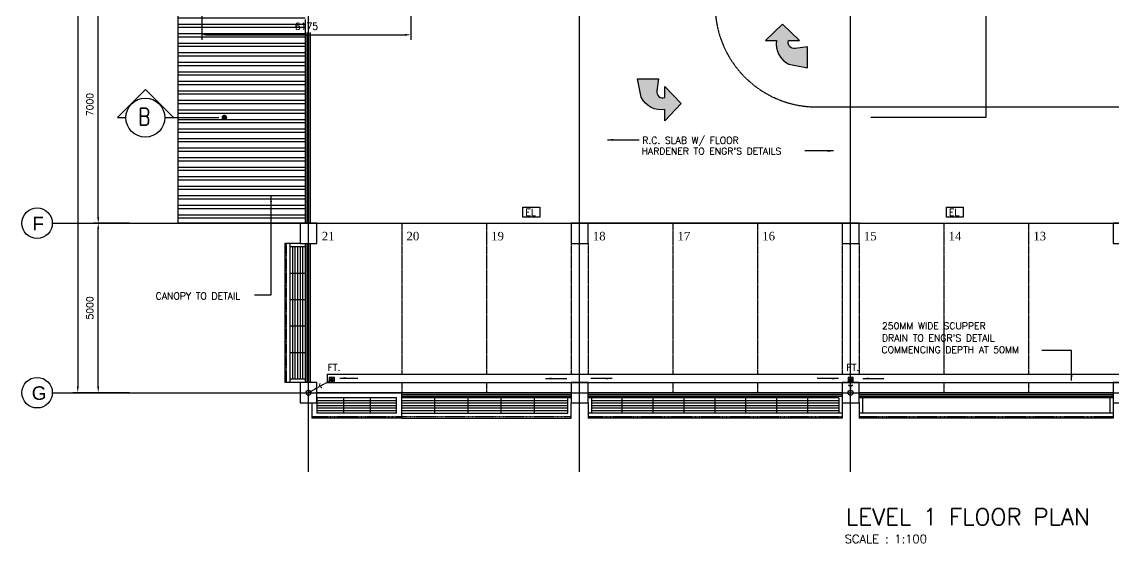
# Model space of a CAD drawing. Header units: millimetres. Extents: x -312260 to 194620, y -310600 to 21683.
# Drawn here: x -138419 to -106208, y -93424 to -78047 of the extents above; entities that cross this region are included whole.
import ezdxf

# ---------------------------------------------------------------- set-up
doc = ezdxf.new("R2010")
doc.units = ezdxf.units.MM
doc.header["$LTSCALE"] = 5
doc.header["$MEASUREMENT"] = 0
doc.header["$PDMODE"] = 3
for name, pattern in [('CENTER', [2, 1.25, -0.25, 0.25, -0.25]), ('DASHDOT2', [0.5, 0.25, -0.125, 0, -0.125]), ('DASHEDX2', [1.5, 1, -0.5]), ('HIDDEN2', [0.1875, 0.125, -0.0625])]:
    doc.linetypes.add(name, pattern=pattern)
for name, color, linetype in [('ARROW', 254, 'Continuous'), ('beam_p', 1, 'Continuous'), ('col', 7, 'Continuous'), ('CP NUMBERING', 1, 'Continuous'), ('DIM', 7, 'Continuous'), ('DRAIN', 5, 'Continuous'), ('EL & K', 10, 'Continuous'), ('FIX', 5, 'Continuous'), ('GRID', 9, 'CENTER'), ('L', 1, 'Continuous'), ('LINE', 7, 'Continuous'), ('parap', 7, 'Continuous'), ('park L', 9, 'DASHEDX2'), ('RAIL', 1, 'Continuous'), ('RWDP', 1, 'Continuous'), ('SPEC', 7, 'Continuous'), ('TEXT', 7, 'Continuous'), ('wall', 2, 'Continuous')]:
    doc.layers.add(name, color=color, linetype=linetype)
doc.styles.add('CARPARK NO', font='TIMES.TTF', dxfattribs={"height": 200})
doc.styles.add('E', font='ROMANS.SHX', dxfattribs={"width": 0.9})
doc.styles.add('HELV', font='HELV.shx')
doc.styles.add('ROMS', font='romans.shx', dxfattribs={"width": 0.8, "height": 230})
doc.styles.add('S100', font='ROMANS.shx', dxfattribs={"height": 200})
doc.dimstyles.new('S100', dxfattribs={"dimscale": 0, "dimtxt": 150, "dimasz": 175, "dimexe": 150, "dimexo": 150, "dimgap": 150, "dimtad": 1, "dimdec": 0, "dimzin": 0, "dimdsep": 46, "dimtxsty": 'S100', "dimcen": 0, "dimdle": 100, "dimclrd": 5, "dimclre": 5, "dimclrt": 1, "dimaunit": 1, "dimadec": 0, "dimazin": 0, "dimtfac": 1, "dimtdec": 0, "dimtofl": 0, "dimtmove": 1, "dimatfit": 3, "dimfxl": 1, "dimtolj": 1, "dimtzin": 0, "dimarcsym": 0})

# ---------------------------------------------------------------- blocks, each defined once
blk = doc.blocks.new('*D228')
at = {"layer": 'DEFPOINTS', "color": 0}
for p in [(-136164, -83987), (-135090, -83987), (-135090, -88987)]:
    blk.add_point(p, dxfattribs=at)
at = {"layer": 'DIM', "color": 5, "lineweight": -2}
for p, q in [((-135240, -83987), (-136314, -83987)), ((-136164, -88812), (-136164, -84162)), ((-135240, -88987), (-136314, -88987))]:
    blk.add_line(p, q, dxfattribs=at)
at = {"layer": 'DIM', "color": 5}
for points in [[(-136194, -84162), (-136135, -84162), (-136164, -83987)], [(-136194, -88812), (-136135, -88812), (-136164, -88987)]]:
    blk.add_solid(points, dxfattribs=at)
at = {"layer": 'DIM', "color": 1, "insert": (-136414, -86487), "char_height": 200, "attachment_point": 5, "rotation": 90, "style": 'S100'}
blk.add_mtext('\\A1;5000', dxfattribs=at)
blk = doc.blocks.new('*D229')
at = {"layer": 'DEFPOINTS', "color": 0}
for p in [(-136164, -76987), (-135090, -76987), (-135090, -83987)]:
    blk.add_point(p, dxfattribs=at)
at = {"layer": 'DIM', "color": 5, "lineweight": -2}
for p, q in [((-135240, -76987), (-136314, -76987)), ((-136164, -83812), (-136164, -77162)), ((-135240, -83987), (-136314, -83987))]:
    blk.add_line(p, q, dxfattribs=at)
at = {"layer": 'DIM', "color": 5}
for points in [[(-136194, -77162), (-136135, -77162), (-136164, -76987)], [(-136194, -83812), (-136135, -83812), (-136164, -83987)]]:
    blk.add_solid(points, dxfattribs=at)
at = {"layer": 'DIM', "color": 1, "insert": (-136414, -80487), "char_height": 200, "attachment_point": 5, "rotation": 90, "style": 'S100'}
blk.add_mtext('\\A1;7000', dxfattribs=at)
blk = doc.blocks.new('*D233')
at = {"layer": 'DEFPOINTS', "color": 0}
for p in [(-135090, -54387), (-136768, -88987), (-135090, -88987)]:
    blk.add_point(p, dxfattribs=at)
at = {"layer": 'DIM', "color": 5, "lineweight": -2}
for p, q in [((-135240, -54387), (-136918, -54387)), ((-136768, -54562), (-136768, -88812)), ((-135240, -88987), (-136918, -88987))]:
    blk.add_line(p, q, dxfattribs=at)
at = {"layer": 'DIM', "color": 5}
for points in [[(-136797, -54562), (-136738, -54562), (-136768, -54387)], [(-136797, -88812), (-136738, -88812), (-136768, -88987)]]:
    blk.add_solid(points, dxfattribs=at)
at = {"layer": 'DIM', "color": 1, "insert": (-137018, -71687), "char_height": 200, "attachment_point": 5, "rotation": 90, "style": 'S100'}
blk.add_mtext('\\A1;34600', dxfattribs=at)
blk = doc.blocks.new('FT')
at = {"layer": 'FIX', "color": 6, "linetype": 'Continuous'}
for p, q in [((-102897, 3492), (-102966, 3561)), ((-102883, 3505), (-102953, 3575)), ((-102875, 3524), (-102934, 3583)), ((-102878, 3553), (-102905, 3580)), ((-102916, 3485), (-102974, 3542)), ((-102947, 3489), (-102969, 3511))]:
    blk.add_line(p, q, dxfattribs=at)
blk.add_lwpolyline([(-102849, 3609), (-102999, 3609), (-102999, 3459), (-102849, 3459)], close=True, dxfattribs=at)
blk.add_circle((-102924, 3534), 50, dxfattribs=at)
blk = doc.blocks.new('*D234')
at = {"layer": 'DEFPOINTS', "color": 0}
for p in [(-133108, -76537), (-126933, -76537), (-126933, -78430)]:
    blk.add_point(p, dxfattribs=at)
at = {"layer": 'DIM', "color": 5, "lineweight": -2}
for p, q in [((-133108, -76687), (-133108, -78580)), ((-126933, -76687), (-126933, -78580)), ((-132933, -78430), (-127108, -78430))]:
    blk.add_line(p, q, dxfattribs=at)
at = {"layer": 'DIM', "color": 5}
for points in [[(-132933, -78401), (-132933, -78459), (-133108, -78430)], [(-127108, -78401), (-127108, -78459), (-126933, -78430)]]:
    blk.add_solid(points, dxfattribs=at)
at = {"layer": 'DIM', "color": 1, "insert": (-130020, -78180), "char_height": 200, "attachment_point": 5, "style": 'S100'}
blk.add_mtext('\\A1;6175', dxfattribs=at)

msp = doc.modelspace()

# ---------------------------------------------------------------- hatches: boundary and pattern name
at = {"layer": 'ARROW', "linetype": 'Continuous'}
for points in [[(-115789.9, -78596.7), (-115462.9, -78596.7), (-115967.3, -78111.9), (-116471.7, -78596.7), (-116140.1, -78596.7, 0.3415961), (-115781, -79291.8), (-115234.7, -79402.8), (-115234.7, -78780.2), (-115589.6, -78834.4, -0.5725495)], [(-119677.2, -80081.1), (-119623, -79726.2), (-120245.6, -79726.2), (-120134.6, -80272.5, 0.3415961), (-119439.4, -80631.6), (-119439.4, -80963.2), (-118954.7, -80458.8), (-119439.4, -79954.4), (-119439.4, -80281.4, -0.5725495)]]:
    msp.add_hatch(color=256, dxfattribs=at).paths.add_polyline_path(points)
at = {"layer": 'LINE'}
h = msp.add_hatch(dxfattribs=at)
h.set_pattern_fill('ANSI32', color=9, scale=750, angle=135, style=0)
h.set_pattern_definition([(180, (0, -69767.64), (-6e-14, -281.25), []), (180, (-93.75, -69673.9), (-6e-14, -281.25), [])])
h.paths.add_polyline_path([(-130057.7, -76986.9), (-133807.7, -76986.9), (-133807.7, -83986.9), (-130207.7, -83986.9), (-130057.7, -83986.9), (-130057.7, -78365.8), (-130057.7, -77981.5)])
h.paths.add_polyline_path([(-132441.6, -80913.1, -1), (-132441.6, -80829.5, -1)], flags=16)
h.paths.add_polyline_path([(-130417.9, -78030.2), (-129622.6, -78030.2), (-129622.6, -78330.2), (-130417.9, -78330.2)], flags=9)
h.paths.add_polyline_path([(-131935.1, -77210.9), (-131130.4, -77210.9), (-131130.4, -77510.9), (-131935.1, -77510.9)], flags=24)

# ---------------------------------------------------------------- linework, layer by layer
at = {"color": 3}
for p, q in [((-135594.9, -80871.3), (-134770.4, -80046.7)), ((-133945.8, -80871.3), (-134770.4, -80046.7)), ((-135594.9, -80871.3), (-135348, -80871.3)), ((-134198, -80871.3), (-133945.8, -80871.3)), ((-133945.8, -80871.3), (-132599.6, -80871.3))]:
    msp.add_line(p, q, dxfattribs=at)
msp.add_lwpolyline([(-106744, -72701), (-109963.1, -72701), (-109963.1, -80871.3), (-113359.2, -80871.3)], dxfattribs=at)
at = {"color": 3, "const_width": 83.6}
msp.add_lwpolyline([(-132441.6, -80829.5, -1), (-132441.6, -80913.1, -1)], format="xyb", close=True, dxfattribs=at)
at = {"color": 3}
msp.add_circle((-134773, -80871.3), 575, dxfattribs=at)
at = {"layer": 'ARROW', "linetype": 'Continuous', "flags": 128}
for points in [[(-116140.1, -78596.7, 0.3415961), (-115781, -79291.8), (-115234.7, -79402.8), (-115234.7, -78780.2), (-115589.6, -78834.4, -0.5725495), (-115789.9, -78596.7), (-115462.9, -78596.7), (-115967.3, -78111.9), (-116471.7, -78596.7), (-116140.1, -78596.7)], [(-119439.4, -80631.6, -0.3415961), (-120134.6, -80272.5), (-120245.6, -79726.2), (-119623, -79726.2), (-119677.2, -80081.1, 0.5725495), (-119439.4, -80281.4), (-119439.4, -79954.4), (-118954.7, -80458.8), (-119439.4, -80963.2), (-119439.4, -80631.6)]]:
    msp.add_lwpolyline(points, format="xyb", dxfattribs=at)
at = {"layer": 'beam_p', "ltscale": 2}
for p, q in [((-130657.7, -84586.9), (-130657.7, -88686.9)), ((-130207.7, -84586.9), (-130657.7, -84586.9)), ((-130507.7, -84586.9), (-130507.7, -88686.9)), ((-130057.7, -84686.9), (-130507.7, -84686.9)), ((-130207.7, -88686.9), (-130657.7, -88686.9)), ((-130057.7, -88586.9), (-130507.7, -88586.9)), ((-129707.7, -89136.9), (-129707.7, -89586.9)), ((-127357.7, -89136.9), (-129707.7, -89136.9)), ((-127357.7, -89586.9), (-127357.7, -89136.9)), ((-121607.7, -89136.9), (-121607.7, -89586.9)), ((-114307.7, -89136.9), (-114307.7, -89586.9)), ((-113607.7, -89136.9), (-113607.7, -89586.9)), ((-106307.7, -89136.9), (-106307.7, -89586.9)), ((-121707.7, -89286.9), (-121707.7, -89736.9)), ((-114207.7, -89286.9), (-114207.7, -89736.9)), ((-113707.7, -89286.9), (-113707.7, -89736.9)), ((-106207.7, -89286.9), (-106207.7, -89736.9)), ((-127357.7, -89586.9), (-129707.7, -89586.9)), ((-114207.7, -89586.9), (-121707.7, -89586.9)), ((-114207.7, -89736.9), (-121707.7, -89736.9)), ((-106207.7, -89586.9), (-113707.7, -89586.9)), ((-106207.7, -89736.9), (-113707.7, -89736.9))]:
    msp.add_line(p, q, dxfattribs=at)
at = {"layer": 'beam_p', "color": 5, "linetype": 'HIDDEN2', "ltscale": 2}
for p, q in [((-130607.7, -88686.9), (-130607.7, -84586.9)), ((-129857.7, -89686.9), (-127207.7, -89686.9)), ((-121707.7, -89686.9), (-114207.7, -89686.9)), ((-113707.7, -89686.9), (-106207.7, -89686.9))]:
    msp.add_line(p, q, dxfattribs=at)
at = {"layer": 'beam_p', "color": 7, "ltscale": 2}
for p, q in [((-127207.7, -89736.9), (-127207.7, -88986.9)), ((-129857.7, -89286.9), (-129857.7, -89736.9)), ((-127207.7, -89736.9), (-129857.7, -89736.9))]:
    msp.add_line(p, q, dxfattribs=at)
at = {"layer": 'beam_p', "ltscale": 2}
for points in [[(-127207.7, -89586.9), (-122307.7, -89586.9), (-122307.7, -89136.9)], [(-127207.7, -89736.9), (-122207.7, -89736.9), (-122207.7, -89286.9)]]:
    msp.add_lwpolyline(points, dxfattribs=at)
at = {"layer": 'beam_p', "color": 5, "linetype": 'HIDDEN2', "ltscale": 2}
msp.add_lwpolyline([(-127207.7, -89686.9), (-122207.7, -89686.9), (-122207.7, -89286.9)], dxfattribs=at)
at = {"layer": 'col', "color": 3}
for points in [[(-129707.7, -83986.9), (-130207.7, -83986.9), (-130207.7, -84586.9), (-129707.7, -84586.9)], [(-121707.7, -83986.9), (-122207.7, -83986.9), (-122207.7, -84586.9), (-121707.7, -84586.9)], [(-113707.7, -83986.9), (-114207.7, -83986.9), (-114207.7, -84586.9), (-113707.7, -84586.9)], [(-105707.7, -83986.9), (-106207.7, -83986.9), (-106207.7, -84586.9), (-105707.7, -84586.9)], [(-129707.7, -88686.9), (-130207.7, -88686.9), (-130207.7, -89286.9), (-129707.7, -89286.9)], [(-121707.7, -88686.9), (-122207.7, -88686.9), (-122207.7, -89286.9), (-121707.7, -89286.9)], [(-113707.7, -88686.9), (-114207.7, -88686.9), (-114207.7, -89286.9), (-113707.7, -89286.9)], [(-105707.7, -88686.9), (-106207.7, -88686.9), (-106207.7, -89286.9), (-105707.7, -89286.9)]]:
    msp.add_lwpolyline(points, close=True, dxfattribs=at)
at = {"layer": 'DIM', "color": 5}
msp.add_line((-130057.7, -77981.5), (-130057.7, -78365.8), dxfattribs=at)
at = {"layer": 'DRAIN'}
for p, q in [((-129407.7, -88436.9), (-74507.7, -88436.9)), ((-129407.7, -88436.9), (-129407.7, -88686.9)), ((-129407.7, -88686.9), (-74507.7, -88686.9))]:
    msp.add_line(p, q, dxfattribs=at)
at = {"layer": 'EL & K', "color": 10}
for points in [[(-123631.5, -83509.6), (-123131.5, -83509.6), (-123131.5, -83809.6), (-123631.5, -83809.6)], [(-111131.5, -83509.6), (-110631.5, -83509.6), (-110631.5, -83809.6), (-111131.5, -83809.6)]]:
    msp.add_lwpolyline(points, close=True, dxfattribs=at)
at = {"layer": 'GRID', "linetype": 'CENTER', "ltscale": 2}
for p, q in [((-121957.7, -91320.8), (-121957.7, -49459.6)), ((-113957.7, -91320.8), (-113957.7, -49459.6)), ((-129957.7, -91320.8), (-129957.7, -70892.3)), ((-129957.7, -91320.8), (-129957.7, -78365.8)), ((-137519.2, -83986.9), (-68329.3, -83986.9)), ((-137519.2, -88986.9), (-68329.3, -88986.9))]:
    msp.add_line(p, q, dxfattribs=at)
at = {"layer": 'GRID', "color": 7, "linetype": 'ByBlock', "ltscale": 2}
for centre in [(-137969.2, -83986.9), (-137969.2, -88986.9)]:
    msp.add_circle(centre, 450, dxfattribs=at)
at = {"layer": 'LINE', "color": 1, "ltscale": 2}
for p, q in [((-133807.7, -83986.9), (-133807.7, -76986.9)), ((-130207.7, -83986.9), (-133807.7, -83986.9))]:
    msp.add_line(p, q, dxfattribs=at)
at = {"layer": 'LINE', "color": 9}
for p, q in [((-130432.7, -84686.9), (-130432.7, -88586.9)), ((-130357.7, -84686.9), (-130357.7, -88586.9)), ((-130282.7, -84686.9), (-130282.7, -88586.9)), ((-130207.7, -84686.9), (-130207.7, -88586.9)), ((-130132.7, -84686.9), (-130132.7, -88586.9)), ((-129707.7, -89211.9), (-127357.7, -89211.9)), ((-127207.7, -89211.9), (-122307.7, -89211.9)), ((-121607.7, -89211.9), (-114307.7, -89211.9)), ((-129707.7, -89286.9), (-127357.7, -89286.9)), ((-129707.7, -89361.9), (-127357.7, -89361.9)), ((-129707.7, -89436.9), (-127357.7, -89436.9)), ((-129707.7, -89511.9), (-127357.7, -89511.9)), ((-127207.7, -89286.9), (-122307.7, -89286.9)), ((-127207.7, -89361.9), (-122307.7, -89361.9)), ((-127207.7, -89436.9), (-122307.7, -89436.9)), ((-127207.7, -89511.9), (-122307.7, -89511.9)), ((-121607.7, -89286.9), (-114307.7, -89286.9)), ((-121607.7, -89361.9), (-114307.7, -89361.9)), ((-121607.7, -89436.9), (-114307.7, -89436.9)), ((-121607.7, -89511.9), (-114307.7, -89511.9))]:
    msp.add_line(p, q, dxfattribs=at)
for points in [[(-130057.7, -85466.9), (-130507.7, -85466.9)], [(-130057.7, -86246.9), (-130507.7, -86246.9)], [(-130057.7, -87026.9), (-130507.7, -87026.9)], [(-130057.7, -87806.9), (-130507.7, -87806.9)], [(-128924.4, -89136.9), (-128924.4, -89586.9)], [(-128141.1, -89136.9), (-128141.1, -89586.9)], [(-126227.7, -89586.9), (-126227.7, -89136.9)], [(-125247.7, -89586.9), (-125247.7, -89136.9)], [(-124267.7, -89586.9), (-124267.7, -89136.9)], [(-123287.7, -89586.9), (-123287.7, -89136.9)], [(-120695.2, -89586.9), (-120695.2, -89136.9)], [(-119782.7, -89586.9), (-119782.7, -89136.9)], [(-118870.2, -89586.9), (-118870.2, -89136.9)], [(-117957.7, -89586.9), (-117957.7, -89136.9)], [(-117045.2, -89586.9), (-117045.2, -89136.9)], [(-116132.7, -89586.9), (-116132.7, -89136.9)], [(-115220.2, -89586.9), (-115220.2, -89136.9)]]:
    msp.add_lwpolyline(points, dxfattribs=at)
at = {"layer": 'parap', "color": 0, "ltscale": 2}
for p, q in [((-130057.7, -78365.8), (-130057.7, -83986.9)), ((-129907.7, -78365.8), (-129907.7, -83986.9)), ((-130057.7, -84586.9), (-130057.7, -88686.9)), ((-129907.7, -84586.9), (-129907.7, -88686.9)), ((-122207.7, -88986.9), (-129707.7, -88986.9)), ((-122207.7, -89136.9), (-127207.7, -89136.9)), ((-114207.7, -88986.9), (-121707.7, -88986.9)), ((-114307.7, -89136.9), (-121707.7, -89136.9)), ((-106207.7, -88986.9), (-113707.7, -88986.9)), ((-106207.7, -88986.9), (-113707.7, -88986.9)), ((-106207.7, -89136.9), (-113707.7, -89136.9)), ((-106207.7, -89136.9), (-113707.7, -89136.9))]:
    msp.add_line(p, q, dxfattribs=at)
at = {"layer": 'park L', "color": 8, "ltscale": 2}
for p, q in [((-129707.7, -83986.9), (-122207.7, -83986.9)), ((-114207.7, -83986.9), (-121707.7, -83986.9)), ((-113707.7, -83986.9), (-106207.7, -83986.9))]:
    msp.add_line(p, q, dxfattribs=at)
at = {"layer": 'park L'}
for p, q in [((-127207.7, -83986.9), (-127207.7, -88436.9)), ((-124707.7, -83986.9), (-124707.7, -88436.9)), ((-119207.7, -83986.9), (-119207.7, -88436.9)), ((-116707.7, -83986.9), (-116707.7, -88436.9)), ((-111207.7, -83986.9), (-111207.7, -88436.9)), ((-108707.7, -83986.9), (-108707.7, -88436.9)), ((-122207.7, -84586.9), (-122207.7, -88436.9)), ((-121707.7, -84586.9), (-121707.7, -88436.9)), ((-114207.7, -84586.9), (-114207.7, -88436.9)), ((-113707.7, -84586.9), (-113707.7, -88436.9)), ((-127207.7, -88686.9), (-127207.7, -88986.9)), ((-124707.7, -88686.9), (-124707.7, -88986.9)), ((-119207.7, -88686.9), (-119207.7, -88986.9)), ((-116707.7, -88686.9), (-116707.7, -88986.9)), ((-111207.7, -88686.9), (-111207.7, -88986.9)), ((-108707.7, -88686.9), (-108707.7, -88986.9))]:
    msp.add_line(p, q, dxfattribs=at)
at = {"layer": 'RAIL', "color": 5, "ltscale": 1000}
for p, q in [((-130007.7, -78365.8), (-130007.7, -83986.9)), ((-129957.7, -78365.8), (-129957.7, -83986.9)), ((-130007.7, -84586.9), (-130007.7, -88686.9)), ((-129957.7, -84586.9), (-129957.7, -88686.9)), ((-127207.7, -89036.9), (-122207.7, -89036.9)), ((-127207.7, -89086.9), (-122207.7, -89086.9)), ((-121707.7, -89036.9), (-114207.7, -89036.9)), ((-121707.7, -89086.9), (-114207.7, -89086.9)), ((-113707.7, -89036.9), (-106207.7, -89036.9)), ((-113707.7, -89086.9), (-106207.7, -89086.9))]:
    msp.add_line(p, q, dxfattribs=at)
at = {"layer": 'RWDP', "color": 2, "linetype": 'DASHDOT2'}
msp.add_line((-113957.7, -88611.9), (-113957.7, -88986.9), dxfattribs=at)
for points in [[(-129263.9, -88605.7), (-129957.7, -88986.9)], [(-129624.5, -88716.6), (-129632.9, -88808.4), (-129559.5, -88835.7)]]:
    msp.add_lwpolyline(points, dxfattribs=at)
at = {"layer": 'RWDP', "color": 2}
msp.add_lwpolyline([(-114022.5, -88759.1), (-113957.7, -88799.4), (-113891.4, -88757.3)], dxfattribs=at)
at = {"layer": 'RWDP'}
for centre in [(-129957.7, -88986.9), (-113957.7, -88986.9)]:
    msp.add_circle(centre, 75, dxfattribs=at)
at = {"layer": 'wall', "linetype": 'DASHEDX2', "ltscale": 3}
msp.add_lwpolyline([(-117957.7, -76986.9), (-117957.7, -77557.5, 0.4142136), (-114957.7, -80557.5), (-104957.7, -80557.5, 0.4142136), (-101957.7, -77557.5), (-101957.7, -76388.8)], format="xyb", dxfattribs=at)

# ---------------------------------------------------------------- block references
at = {"layer": 'L'}
msp.add_blockref('FT', (-26345.8, -92145.8), dxfattribs=at)
at = {"layer": 'wall'}
msp.add_blockref('FT', (-11033.5, -92145.8), dxfattribs=at)

# ---------------------------------------------------------------- texts
at = {"color": 1, "style": 'S100'}
for p in [(-129392, -88340.4), (-114079.7, -88340.4)]:
    msp.add_text('FT.', height=200, rotation=0, dxfattribs=at).set_placement(p)
at = {"layer": 'CP NUMBERING', "style": 'CARPARK NO'}
for s, p in [('21', (-129566.1, -84491.5)), ('20', (-127066.1, -84491.5)), ('19', (-124566.1, -84491.5)), ('18', (-121566.1, -84491.5)), ('17', (-119066.1, -84491.5)), ('16', (-116566.1, -84491.5)), ('15', (-113566.1, -84491.5)), ('14', (-111066.1, -84491.5)), ('13', (-108566.1, -84491.5))]:
    msp.add_text(s, height=250, dxfattribs=at).set_placement(p)
at = {"layer": 'EL & K', "color": 10, "style": 'ROMS'}
for p in [(-123555.7, -83767), (-111055.7, -83767)]:
    msp.add_text('EL', height=200, dxfattribs=at).set_placement(p)
at = {"layer": 'GRID', "color": 3, "linetype": 'ByBlock', "ltscale": 2, "style": 'HELV'}
for s, p in [('F', (-138109.1, -84197.6)), ('G', (-138126.9, -89197.6))]:
    msp.add_text(s, height=400, dxfattribs=at).set_placement(p)
at = {"layer": 'SPEC', "style": 'S100'}
for s, p in [('R.C. SLAB W/ FLOOR', (-120107.5, -81641.1)), ("HARDENER TO ENGR'S DETAILS", (-120126.5, -81961.2)), ('CANOPY TO DETAIL', (-134468.2, -86233.6)), ('250MM WIDE SCUPPER', (-113031.6, -87114.7)), ("DRAIN TO ENGR'S DETAIL", (-113031.6, -87473)), ('COMMENCING DEPTH AT 50MM', (-113046.2, -87819.3))]:
    msp.add_text(s, height=200, dxfattribs=at).set_placement(p)
at = {"layer": 'TEXT', "color": 4, "style": 'E', "width": 0.8}
msp.add_text('B', height=500, dxfattribs=at).set_placement((-134984.8, -81094.3))
at = {"layer": 'TEXT', "color": 3, "style": 'S100'}
msp.add_text('LEVEL 1 FLOOR PLAN', height=500, dxfattribs=at).set_placement((-114093.4, -92897.6))
at = {"layer": 'TEXT', "color": 7, "style": 'S100'}
msp.add_text('SCALE : 1:100', height=250, dxfattribs=at).set_placement((-114134.6, -93424.5))

# ---------------------------------------------------------------- dimensions: what is measured, and where the dimension line sits
at = {"layer": 'DIM'}
for p1, p2, distance, picture, middle in [((-135089.6, -54386.9), (-135089.6, -88986.9), -1678, '*D233', (-137017.6, -71686.9)), ((-135089.6, -83986.9), (-135089.6, -76986.9), 1074.8, '*D229', (-136414.4, -80486.9)), ((-135089.6, -88986.9), (-135089.6, -83986.9), 1074.8, '*D228', (-136414.4, -86486.9))]:
    dim = msp.add_aligned_dim(p1=p1, p2=p2, distance=distance, dimstyle='S100', override={"dimscale": 1}, dxfattribs=at)
    dim.commit()
    dim.dimension.update_dxf_attribs({"geometry": picture, "text_midpoint": middle})
at = {"layer": 'DIM', "color": 5}
dim = msp.add_linear_dim(base=(-126932.7, -78430.2), p1=(-133107.7, -76536.9), p2=(-126932.7, -76536.9), dimstyle='S100', override={"dimscale": 1}, dxfattribs=at)
dim.commit()
dim.dimension.update_dxf_attribs({"geometry": '*D234', "text_midpoint": (-130020.2, -78180.2)})

# ---------------------------------------------------------------- leaders
at = {"layer": 'RWDP'}
for points in [[(-107435, -88626.1), (-107435, -87740), (-108311.1, -87740)], [(-129036.4, -88555), (-128497.5, -88555)], [(-122958.1, -88566.6), (-122334.4, -88566.6)], [(-120998.5, -88566.6), (-121622.3, -88566.6)], [(-114317.9, -88566.6), (-114941.6, -88566.6)], [(-113597.6, -88566.6), (-112973.9, -88566.6)]]:
    msp.add_leader(points, dimstyle='S100', override={"dimscale": 1, "dimtad": 0}, dxfattribs=at)
at = {"layer": 'SPEC'}
for points in [[(-121133.2, -81525.7), (-120201.7, -81525.7)], [(-114459.5, -81856.3), (-115310.9, -81856.3)], [(-131064.8, -83178.2), (-131064.8, -86104.6), (-131552.7, -86104.6)]]:
    msp.add_leader(points, dimstyle='S100', override={"dimscale": 1, "dimtad": 0}, dxfattribs=at)

doc.saveas('drawing.dxf')
